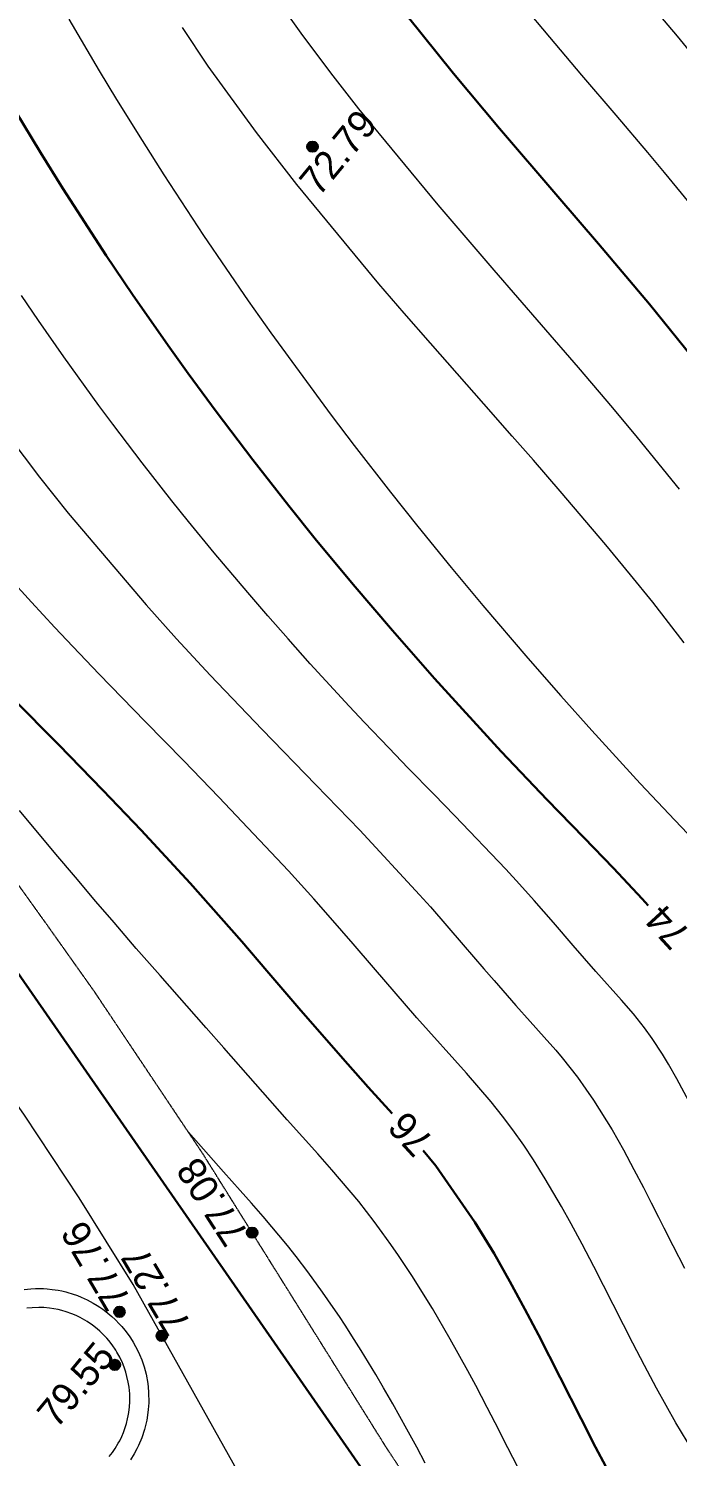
# Model space of a CAD drawing. Header units: millimetres. Extents: x -2893842 to -949497, y -1203244 to 262218.
# Drawn here: x -2363206 to -2344737, y -296989 to -256348 of the extents above; entities that cross this region are included whole.
import ezdxf

# ---------------------------------------------------------------- set-up
doc = ezdxf.new("R2010")
doc.units = ezdxf.units.MM
doc.linetypes.add('g5_05x2', pattern=[3.5, 2.5, -1])
doc.layers.get('0').update_dxf_attribs({"lineweight": 5})
for name, color, linetype in [('!!!_ Размеры', 7, 'Continuous'), ('06_Инженерно-технические сооружения', 253, 'Continuous'), ('10_Границы покрытий и угодий', 253, 'Continuous'), ('19_Горизонтали', 253, 'Continuous'), ('30_Канализация', 253, 'Continuous'), ('61_Отметки высоты поверхности', 253, 'Continuous')]:
    doc.layers.add(name, color=color, linetype=linetype)
doc.styles.add('LIKE17', font='d431.shx')
doc.styles.add('LIKE36', font='pragmai.shx')
doc.styles.add('Line_GUGK', font='')
doc.styles.get('Line_GUGK').set_extended_font_data('Bm431', italic=True)
doc.linetypes.add('g5_122_d', pattern='A,1,-1,1.5,-0.4,["Др",Line_GUGK,S=1,R=0,X=0,Y=-0.5],-2.4,1.5,-1,4,-1,4,-1,3', length=21.8)

# ---------------------------------------------------------------- blocks, each defined once
blk = doc.blocks.new('g5_330')
blk.add_hatch(color=0).paths.add_polyline_path([(-0.15, 0, 1), (0.15, 0, 1)])
at = {"color": 0}
blk.add_circle((0, 0), 0.15, dxfattribs=at)
blk = doc.blocks.new('Топо_07.04.17')
at = {"layer": '06_Инженерно-технические сооружения', "linetype": 'Continuous', "lineweight": 20}
for points in [[(-452737, -129154), (-452539, -129157), (-452411, -129165), (-452338, -129172), (-452182, -129194), (-452082, -129211), (-451941, -129242), (-451772, -129288), (-451674, -129319), (-451566, -129358), (-451506, -129382), (-451393, -129430), (-451249, -129499), (-451150, -129552), (-450982, -129653), (-450823, -129762), (-450719, -129842), (-450654, -129895), (-450571, -129968), (-450491, -130043), (-450340, -130200), (-450256, -130299), (-450145, -130441), (-450094, -130513), (-450018, -130630), (-449962, -130722), (-449901, -130832), (-449846, -130943), (-449824, -130990), (-449766, -131126), (-449708, -131280), (-449681, -131363), (-449636, -131522), (-449591, -131730), (-449559, -131945), (-449541, -132212), (-449540, -132314), (-449544, -132458), (-449575, -132764), (-449608, -132947), (-449626, -133028), (-449686, -133243), (-449781, -133504), (-449886, -133730), (-450000, -133932), (-450055, -134020), (-450150, -134156), (-450272, -134312)], [(-450861, -134154), (-450763, -134053), (-450666, -133942), (-450564, -133807), (-450517, -133740), (-450445, -133626), (-450387, -133522), (-450329, -133408), (-450271, -133276), (-450223, -133148), (-450194, -133059), (-450169, -132971), (-450132, -132815), (-450107, -132670), (-450096, -132584), (-450090, -132525), (-450084, -132447), (-450080, -132353), (-450080, -132251), (-450086, -132111), (-450104, -131942), (-450124, -131820), (-450156, -131669), (-450189, -131548), (-450247, -131378), (-450310, -131226), (-450339, -131164), (-450426, -130999), (-450505, -130870), (-450552, -130800), (-450660, -130657), (-450727, -130578), (-450798, -130500), (-450918, -130383), (-451057, -130263), (-451239, -130130), (-451346, -130063), (-451463, -129996), (-451615, -129922), (-451740, -129870), (-451839, -129834), (-452078, -129764), (-452234, -129732), (-452376, -129712), (-452568, -129696), (-452721, -129694)]]:
    blk.add_lwpolyline(points, dxfattribs=at)
at = {"layer": '10_Границы покрытий и угодий', "linetype": 'Continuous', "lineweight": 20}
blk.add_lwpolyline([(-442351, -162238), (-441968, -157809), (-441888, -155849), (-441888, -153734), (-441963, -152139), (-442129, -150466), (-442351, -149005), (-442744, -147116), (-443214, -145360), (-444008, -142976), (-445438, -139356), (-449635, -129368), (-450880, -126739), (-452169, -124229), (-453348, -122052), (-455616, -118059), (-457879, -114184), (-459770, -110919), (-462500, -105960), (-464564, -101930), (-466985, -97033), (-470838, -89397)], dxfattribs=at)
at = {"layer": '10_Границы покрытий и угодий', "linetype": 'g5_05x2', "lineweight": 20}
blk.add_lwpolyline([(-440864, -138976), (-442976, -134832), (-447241, -125897), (-449792, -120954), (-450909, -118930), (-455470, -110750), (-458409, -105323), (-465421, -91966), (-472553, -78211)], dxfattribs=at)
at = {"layer": '19_Горизонтали', "linetype": 'Continuous', "lineweight": 20}
for points in [[(-431160, -94428), (-430244, -95805), (-429211, -97401)], [(-430438, -100548), (-431044, -99616), (-431449, -99002), (-432221, -97848), (-433063, -96600), (-433850, -95427), (-434494, -94456)], [(-441576, -93255), (-440882, -94515), (-440168, -95734), (-439493, -96837), (-437559, -99810), (-436185, -101831), (-435014, -103535), (-434109, -104860), (-433270, -106110), (-432664, -107029), (-431647, -108626)], [(-431990, -112981), (-432753, -111738), (-433290, -110894), (-433898, -109962), (-435015, -108298), (-435673, -107340), (-436191, -106591), (-436892, -105584), (-438205, -103699), (-438853, -102760), (-439474, -101849), (-441479, -98783), (-442454, -97184), (-443603, -95145), (-444209, -93977)], [(-447399, -93374), (-446699, -94930), (-446301, -95798), (-445714, -97042), (-445209, -98079), (-444278, -99923), (-443225, -101911), (-442685, -102896), (-441246, -105413), (-440692, -106345), (-439814, -107786), (-439152, -108843), (-438344, -110103), (-437571, -111280), (-437571, -111280), (-436465, -112916), (-435649, -114092), (-434888, -115165), (-433685, -116818), (-432828, -117968), (-432347, -118603)], [(-433274, -126111), (-433599, -125292), (-433789, -124855), (-433929, -124552), (-434170, -124075), (-434354, -123746), (-434617, -123318), (-434914, -122886), (-435546, -121996), (-436104, -121184), (-436584, -120480), (-437061, -119794), (-437425, -119285), (-437767, -118817), (-439037, -117144), (-439563, -116465), (-440199, -115644), (-440687, -115009), (-441286, -114216), (-441673, -113697), (-442635, -112376), (-443183, -111604), (-443685, -110883), (-444176, -110164), (-444993, -108936), (-445625, -107959), (-446025, -107327), (-446747, -106154), (-447450, -104972), (-447786, -104392), (-448622, -102903), (-449219, -101794), (-449616, -101034)], [(-450829, -104320), (-449695, -106230), (-449001, -107337), (-447090, -110186), (-446338, -111242), (-445503, -112377), (-444204, -114084), (-442862, -115816), (-442862, -115816), (-441768, -117244), (-441768, -117244), (-440286, -119261), (-440019, -119641), (-439211, -120816), (-438705, -121558), (-438454, -121925), (-437918, -122699), (-437563, -123200), (-437563, -123200), (-437215, -123685), (-436927, -124096), (-436771, -124330), (-436403, -124930), (-436203, -125289), (-436025, -125629), (-435596, -126530), (-435338, -127132), (-435102, -127718), (-434894, -128258), (-434720, -128721), (-434564, -129142), (-434445, -129465), (-434248, -129996), (-433994, -130669)], [(-434342, -135862), (-434728, -135014), (-435168, -133977), (-435437, -133298), (-435694, -132627), (-435901, -132075), (-436125, -131469), (-436547, -130337), (-436804, -129669), (-437049, -129055), (-437267, -128532), (-437639, -127694), (-437915, -127121), (-438143, -126677), (-438402, -126204), (-438646, -125787), (-438925, -125342), (-439534, -124458), (-440757, -122731), (-441824, -121171), (-442324, -120437), (-442882, -119625), (-443292, -119037), (-443914, -118168), (-445645, -115856), (-446526, -114715), (-447488, -113478), (-448635, -111994), (-449295, -111127), (-449742, -110530), (-450319, -109745), (-450903, -108929)], [(-439346, -135764), (-439560, -135187), (-439841, -134436), (-440017, -133976), (-440271, -133321), (-440446, -132883), (-440844, -131924), (-441251, -131003), (-441415, -130648), (-441711, -130036), (-442040, -129393), (-442217, -129063), (-442423, -128692), (-442615, -128360), (-442990, -127744), (-443650, -126754), (-443995, -126265), (-444749, -125202), (-446316, -122961), (-446750, -122342), (-447885, -120715), (-448468, -119870), (-449015, -119068), (-449458, -118414), (-449962, -117661), (-450438, -116945), (-451330, -115599)], [(-441949, -135354), (-442138, -134875), (-442357, -134334), (-442675, -133573), (-442885, -133087), (-443062, -132689), (-443397, -131965), (-443560, -131625), (-443773, -131194), (-443905, -130935), (-444052, -130652), (-444302, -130188), (-444655, -129563), (-444931, -129100), (-445146, -128752), (-445736, -127860), (-446025, -127445), (-446304, -127051), (-446719, -126471), (-447581, -125237)]]:
    blk.add_lwpolyline(points, dxfattribs=at)
at = {"layer": '19_Горизонтали', "linetype": 'Continuous', "lineweight": 30}
for points in [[(-425247, -116295), (-425803, -114920), (-426490, -113285), (-427001, -112122), (-427744, -110521), (-428466, -109072), (-429318, -107493), (-430698, -105167), (-431892, -103299), (-433140, -101427), (-434139, -99954), (-435568, -97842), (-436688, -96147), (-437819, -94360)], [(-433859, -120299), (-434004, -120090), (-434715, -119133), (-435459, -118170), (-436374, -116989), (-437518, -115470), (-439166, -113195), (-440206, -111701), (-441165, -110277), (-442091, -108856), (-442733, -107843), (-443603, -106430), (-444486, -104944), (-445153, -103781), (-445636, -102917), (-446475, -101368), (-447097, -100173), (-448107, -98142), (-448626, -97050), (-449198, -95806), (-449536, -95075), (-449955, -94206), (-450488, -93191)], [(-441762, -125363), (-442354, -124535), (-442858, -123823), (-444012, -122150), (-444844, -120924), (-445464, -120016), (-446737, -118195), (-447954, -116539), (-448909, -115286), (-450019, -113857), (-451163, -112397)], [(-435193, -139763), (-435806, -138467), (-436143, -137729), (-436854, -136028), (-437080, -135447), (-437399, -134605), (-437861, -133363), (-438337, -132091), (-438637, -131314), (-438969, -130491), (-439330, -129648), (-439769, -128700), (-440690, -126980), (-441001, -126501)]]:
    blk.add_lwpolyline(points, dxfattribs=at)
at = {"layer": '30_Канализация', "linetype": 'g5_122_d', "lineweight": 30}
blk.add_lwpolyline([(-447418, -191177), (-438432, -154724), (-443053, -136615), (-455746, -113037), (-476565, -75538), (-482147, -45042), (-486716, -16763), (-498917, 6968), (-502127, 38219), (-494846, 82956), (-486955, 91944)], dxfattribs=at)
at = {"layer": '61_Отметки высоты поверхности', "linetype": 'Continuous', "lineweight": 20, "xscale": 999.9999999999995, "yscale": 999.9999999999995, "zscale": 999.9999999999995, "rotation": 43.98139083737546}
for p in [(-440913, -97760, 5800), (-446103, -128280, -67200), (-450110, -130093, -67200), (-448988, -130908, -67200), (-450409, -131579, -67200)]:
    blk.add_blockref('g5_330', p, dxfattribs=at)
at = {"layer": '19_Горизонтали', "linetype": 'Continuous', "lineweight": 15, "style": 'LIKE36'}
for s, p in [('74', (-432704, -121213, -67200)), ('76', (-440633, -126250, -67200))]:
    blk.add_text(s, height=800, rotation=126.0885, dxfattribs=at).set_placement(p)
at = {"layer": '61_Отметки высоты поверхности', "linetype": 'Continuous', "lineweight": 15, "style": 'LIKE17'}
for s, rotation, p in [('72.79', 43.9814, (-440893, -99219, 26300)), ('77.08', 116.3987, (-446180, -128307, 19420)), ('77.76', 113.9814, (-449726, -129784, 19420)), ('77.27', 114.1392, (-448097, -130677, 19420)), ('79.55', 43.9814, (-452264, -133224, 19420))]:
    blk.add_text(s, height=800, rotation=rotation, dxfattribs=at).set_placement(p)

msp = doc.modelspace()

# ---------------------------------------------------------------- block references
at = {"layer": '!!!_ Размеры', "color": 1, "lineweight": 0, "rotation": 6.471407436947433}
msp.add_blockref('Топо_07.04.17', (-1928038.79367, -112877.83782), dxfattribs=at)

doc.saveas('drawing.dxf')
